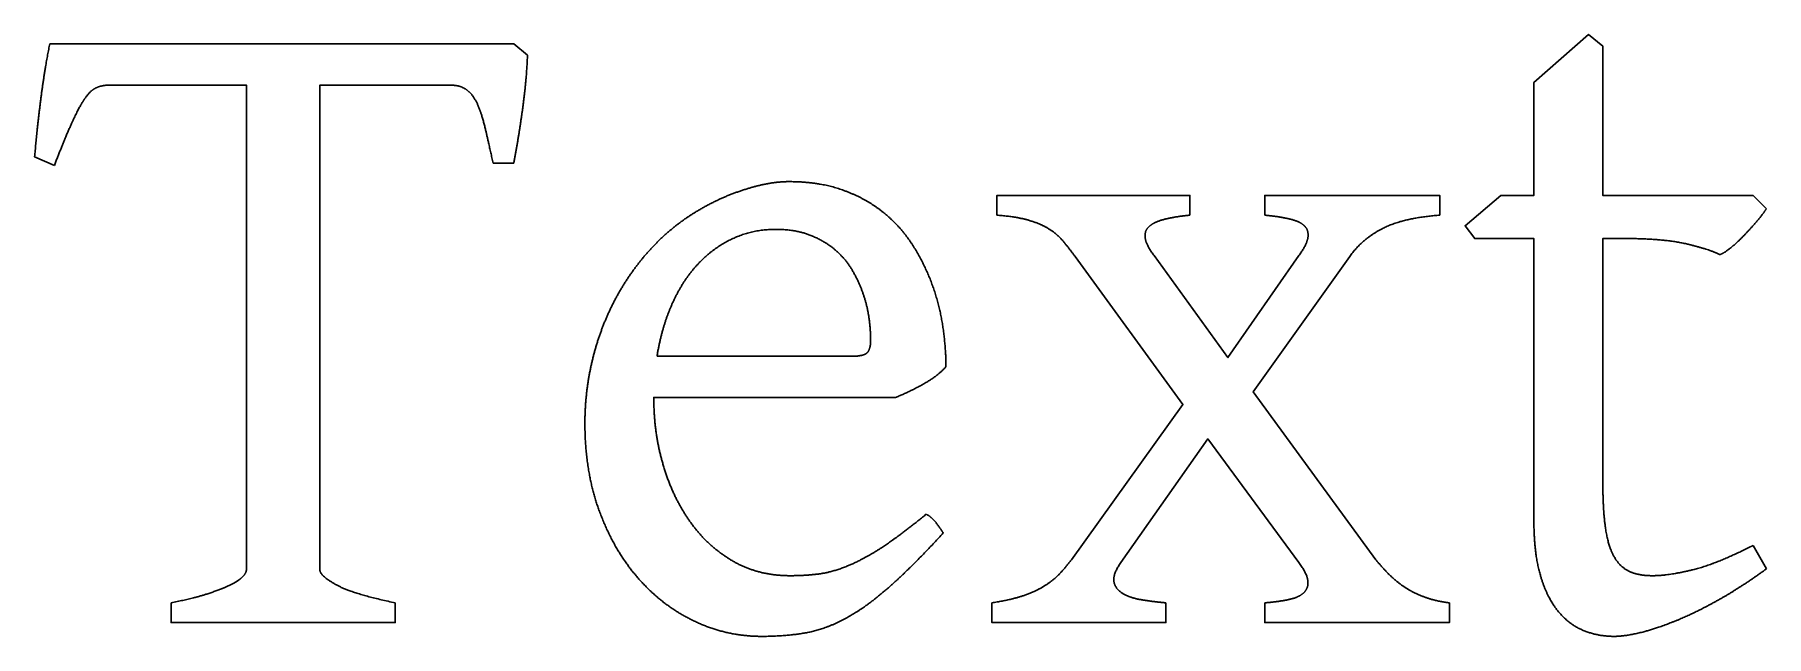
# Model space of a CAD drawing. Extents: x -4.9 to 23.7, y -5.2 to 4.7.
import ezdxf

# ---------------------------------------------------------------- set-up
doc = ezdxf.new("R2010")
doc.units = 0
doc.layers.add('s001-#def-active-grp', color=7, linetype='CONTINUOUS')

msp = doc.modelspace()

# ---------------------------------------------------------------- linework, layer by layer
at = {"layer": 's001-#def-active-grp', "color": 7, "linetype": 'CONTINUOUS', "lineweight": 30, "true_color": 0x000000}
for p, q in [((-4.924, 2.699), (-4.598, 2.555)), ((2.654, 2.593), (2.995, 2.593)), ((8.607, -0.596), (5.364, -0.596)), ((23.701, -4.112), (23.481, -3.724))]:
    msp.add_line(p, q, dxfattribs=at)
for points in [[(23.701, 1.841), (23.481, 2.061), (20.998, 2.061), (20.998, 4.529), (20.763, 4.719), (19.859, 3.929), (19.859, 2.061), (19.312, 2.061), (18.72, 1.56), (18.88, 1.348), (19.859, 1.348), (19.859, -3.322)], [(3.223, 4.377), (2.995, 4.567), (-4.673, 4.567)], [(-3.694, 3.884), (-1.424, 3.884), (-1.424, -4.127)], [(-0.209, -4.127), (-0.209, 3.884), (1.948, 3.884)], [(14.172, 1.735), (14.172, 2.061), (10.983, 2.061), (10.983, 1.735)], [(18.303, 1.735), (18.303, 2.061), (15.41, 2.061), (15.41, 1.735)], [(20.998, -2.669), (20.998, 1.348), (21.393, 1.348)], [(12.274, 1.052), (14.058, -1.393), (12.213, -3.96)], [(15.972, 1.067), (14.802, -0.619), (13.58, 1.067)], [(17.247, -3.96), (15.22, -1.188), (16.814, 1.052)], [(5.311, -1.302), (5.311, -1.279), (9.305, -1.279)], [(13.033, -4.005), (14.468, -1.963), (15.972, -4.005)], [(1.036, -4.673), (1.036, -5), (-2.669, -5), (-2.669, -4.673)], [(10.9, -4.673), (10.9, -5), (13.777, -5), (13.777, -4.673)], [(18.462, -4.673), (18.462, -5), (15.41, -5), (15.41, -4.673)]]:
    msp.add_lwpolyline(points, dxfattribs=at)
for points in [[(-4.673, 4.567), (-4.757, 4.165), (-4.822, 3.656)], [(3.147, 3.531), (3.208, 3.99), (3.223, 4.377)], [(-4.093, 3.664), (-3.998, 3.8), (-3.903, 3.842)], [(-3.903, 3.842), (-3.808, 3.884), (-3.694, 3.884)], [(1.948, 3.884), (2.115, 3.884), (2.221, 3.804)], [(2.221, 3.804), (2.327, 3.724), (2.399, 3.561)], [(-4.822, 3.656), (-4.886, 3.147), (-4.924, 2.699)], [(-4.309, 3.261), (-4.188, 3.527), (-4.093, 3.664)], [(2.399, 3.561), (2.471, 3.398), (2.528, 3.155)], [(2.995, 2.593), (3.086, 3.071), (3.147, 3.531)], [(-4.598, 2.555), (-4.431, 2.995), (-4.309, 3.261)], [(2.528, 3.155), (2.585, 2.912), (2.654, 2.593)], [(6.663, 2.107), (6.435, 2.024), (6.226, 1.913)], [(7.115, 2.24), (6.89, 2.19), (6.663, 2.107)], [(7.543, 2.289), (7.339, 2.289), (7.115, 2.24)], [(8.428, 2.152), (8.045, 2.289), (7.543, 2.289)], [(9.1, 1.784), (8.812, 2.016), (8.428, 2.152)], [(6.226, 1.913), (6.017, 1.803), (5.85, 1.689)], [(9.586, 1.245), (9.389, 1.553), (9.1, 1.784)], [(10.983, 1.735), (11.287, 1.712), (11.492, 1.655)], [(13.766, 1.67), (13.937, 1.712), (14.172, 1.735)], [(15.41, 1.735), (15.645, 1.712), (15.812, 1.674)], [(17.35, 1.511), (17.688, 1.689), (18.303, 1.735)], [(23.53, 1.617), (23.633, 1.735), (23.701, 1.841)], [(5.85, 1.689), (5.455, 1.416), (5.144, 1.044)], [(6.617, 1.348), (6.944, 1.5), (7.331, 1.5)], [(7.331, 1.5), (7.657, 1.5), (7.904, 1.401)], [(11.492, 1.655), (11.697, 1.598), (11.837, 1.511)], [(11.837, 1.511), (11.978, 1.424), (12.076, 1.306)], [(13.432, 1.367), (13.42, 1.484), (13.508, 1.556)], [(13.508, 1.556), (13.595, 1.629), (13.766, 1.67)], [(15.812, 1.674), (15.979, 1.636), (16.059, 1.564)], [(16.059, 1.564), (16.139, 1.492), (16.124, 1.37)], [(16.814, 1.052), (17.012, 1.333), (17.35, 1.511)], [(23.322, 1.389), (23.428, 1.5), (23.53, 1.617)], [(6.036, 0.922), (6.291, 1.196), (6.617, 1.348)], [(7.904, 1.401), (8.151, 1.302), (8.326, 1.146)], [(8.326, 1.146), (8.5, 0.991), (8.61, 0.793)], [(9.909, 0.596), (9.783, 0.938), (9.586, 1.245)], [(12.076, 1.306), (12.175, 1.188), (12.274, 1.052)], [(13.58, 1.067), (13.443, 1.249), (13.432, 1.367)], [(16.124, 1.37), (16.108, 1.249), (15.972, 1.067)], [(21.393, 1.348), (22.008, 1.348), (22.38, 1.26)], [(22.38, 1.26), (22.752, 1.173), (22.934, 1.082)], [(22.934, 1.082), (23.01, 1.112), (23.113, 1.196)], [(23.113, 1.196), (23.215, 1.279), (23.322, 1.389)], [(5.144, 1.044), (4.833, 0.672), (4.616, 0.232)], [(5.611, 0.262), (5.782, 0.649), (6.036, 0.922)], [(8.61, 0.793), (8.72, 0.596), (8.785, 0.395)], [(10.087, -0.099), (10.034, 0.254), (9.909, 0.596)], [(8.785, 0.395), (8.849, 0.194), (8.872, 0.004)], [(4.616, 0.232), (4.4, -0.209), (4.286, -0.702)], [(5.364, -0.596), (5.44, -0.125), (5.611, 0.262)], [(8.872, 0.004), (8.895, -0.186), (8.895, -0.323)], [(10.14, -0.771), (10.14, -0.452), (10.087, -0.099)], [(8.838, -0.539), (8.781, -0.596), (8.607, -0.596)], [(8.895, -0.323), (8.895, -0.482), (8.838, -0.539)], [(4.286, -0.702), (4.172, -1.196), (4.172, -1.705)], [(9.776, -1.052), (10.004, -0.923), (10.14, -0.771)], [(9.305, -1.279), (9.548, -1.181), (9.776, -1.052)], [(5.467, -2.399), (5.311, -1.872), (5.311, -1.302)], [(4.172, -1.705), (4.172, -2.51), (4.411, -3.159)], [(5.911, -3.333), (5.622, -2.927), (5.467, -2.399)], [(21.04, -3.425), (20.998, -3.124), (20.998, -2.669)], [(4.411, -3.159), (4.651, -3.808), (5.053, -4.267)], [(6.617, -3.983), (6.2, -3.74), (5.911, -3.333)], [(9.814, -3.208), (9.389, -3.557), (9.073, -3.762)], [(9.985, -3.36), (9.913, -3.261), (9.814, -3.208)], [(10.095, -3.519), (10.057, -3.459), (9.985, -3.36)], [(19.859, -3.322), (19.859, -3.853), (19.965, -4.218)], [(21.18, -3.903), (21.082, -3.724), (21.04, -3.425)], [(9.202, -4.412), (9.586, -4.074), (10.095, -3.519)], [(7.559, -4.225), (7.035, -4.225), (6.617, -3.983)], [(9.073, -3.762), (8.758, -3.967), (8.5, -4.07)], [(12.213, -3.96), (12.13, -4.074), (12.027, -4.184)], [(12.919, -4.336), (12.889, -4.21), (13.033, -4.005)], [(15.972, -4.005), (16.124, -4.21), (16.124, -4.339)], [(17.445, -4.184), (17.338, -4.074), (17.247, -3.96)], [(21.435, -4.153), (21.279, -4.081), (21.18, -3.903)], [(23.481, -3.724), (22.889, -4.028), (22.486, -4.127)], [(-1.488, -4.245), (-1.553, -4.309), (-1.697, -4.381)], [(-1.424, -4.127), (-1.424, -4.18), (-1.488, -4.245)], [(0.064, -4.377), (-0.209, -4.225), (-0.209, -4.127)], [(5.053, -4.267), (5.455, -4.727), (5.983, -4.977)], [(8.018, -4.199), (7.794, -4.225), (7.559, -4.225)], [(8.5, -4.07), (8.242, -4.172), (8.018, -4.199)], [(12.027, -4.184), (11.925, -4.294), (11.777, -4.389)], [(17.691, -4.393), (17.551, -4.294), (17.445, -4.184)], [(19.965, -4.218), (20.072, -4.582), (20.254, -4.806)], [(21.818, -4.225), (21.59, -4.225), (21.435, -4.153)], [(22.486, -4.127), (22.084, -4.225), (21.818, -4.225)], [(22.965, -4.594), (23.329, -4.385), (23.701, -4.112)], [(-2.08, -4.529), (-2.32, -4.605), (-2.669, -4.673)], [(-1.697, -4.381), (-1.841, -4.453), (-2.08, -4.529)], [(1.036, -4.673), (0.338, -4.529), (0.064, -4.377)], [(8.481, -4.932), (8.819, -4.749), (9.202, -4.412)], [(11.416, -4.556), (11.203, -4.628), (10.9, -4.673)], [(11.777, -4.389), (11.628, -4.484), (11.416, -4.556)], [(13.079, -4.529), (12.95, -4.461), (12.919, -4.336)], [(13.401, -4.628), (13.208, -4.598), (13.079, -4.529)], [(16.029, -4.529), (15.934, -4.598), (15.767, -4.628)], [(16.124, -4.339), (16.124, -4.461), (16.029, -4.529)], [(18.022, -4.567), (17.832, -4.491), (17.691, -4.393)], [(18.462, -4.673), (18.212, -4.643), (18.022, -4.567)], [(13.777, -4.673), (13.595, -4.658), (13.401, -4.628)], [(15.767, -4.628), (15.6, -4.658), (15.41, -4.673)], [(20.254, -4.806), (20.436, -5.03), (20.675, -5.129)], [(22.27, -4.943), (22.6, -4.803), (22.965, -4.594)], [(5.983, -4.977), (6.511, -5.228), (7.096, -5.228)], [(7.813, -5.171), (8.143, -5.114), (8.481, -4.932)], [(20.675, -5.129), (20.915, -5.228), (21.18, -5.228)], [(21.659, -5.156), (21.94, -5.083), (22.27, -4.943)], [(7.096, -5.228), (7.483, -5.228), (7.813, -5.171)], [(21.18, -5.228), (21.378, -5.228), (21.659, -5.156)]]:
    msp.add_open_spline(points, degree=2, dxfattribs=at)

doc.saveas('drawing.dxf')
